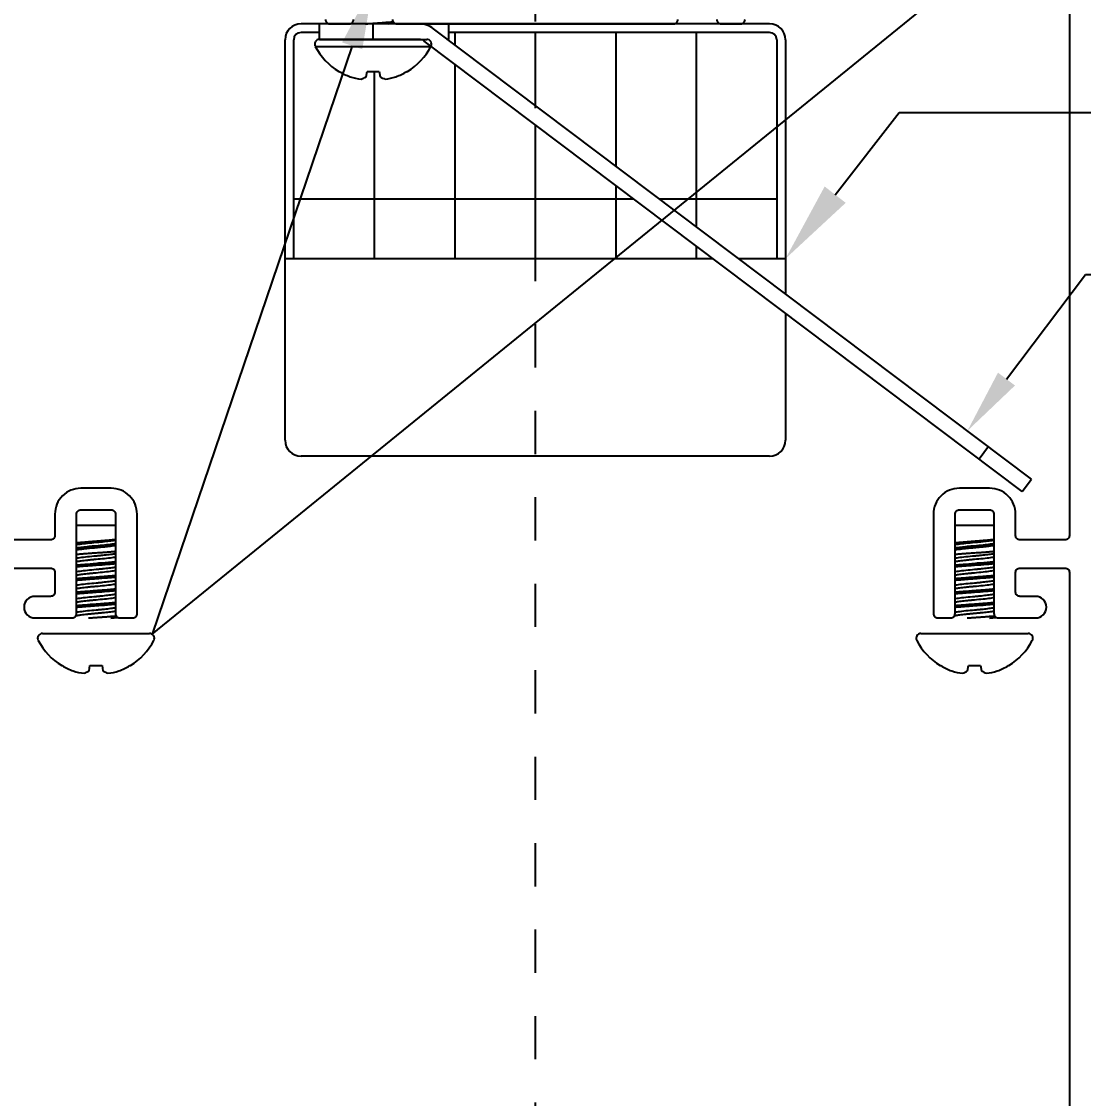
# Model space of a CAD drawing. Extents: x -5.4 to 5.8, y -1.7 to 4.4.
# Drawn here: x -1.188 to 1.268, y 0.639 to 3.129 of the extents above; entities that cross this region are included whole.
import ezdxf
from ezdxf import colors
from ezdxf.entities.mleader import LeaderData, LeaderLine
from ezdxf.math import Vec2, Vec3

# ---------------------------------------------------------------- set-up
doc = ezdxf.new("R2010")
doc.units = 0
doc.header["$LTSCALE"] = 0.5
doc.header["$MEASUREMENT"] = 0
doc.linetypes.add('PHANTOM', pattern=[0.5, 0.25, -0.05, 0.05, -0.05, 0.05, -0.05])
doc.layers.get('Defpoints').update_dxf_attribs({"linetype": 'CONTINUOUS'})
doc.layers.add('Construction', color=60, linetype='PHANTOM', plot=False)
doc.layers.add('CUST DWG', color=60, linetype='CONTINUOUS', lineweight=20)
for name, color, linetype in [('Driver', 210, 'CONTINUOUS'), ('FAB DWG', 221, 'CONTINUOUS'), ('Hardware', 242, 'CONTINUOUS'), ('Housing', 150, 'CONTINUOUS')]:
    doc.layers.add(name, color=color, linetype=linetype)
doc.styles.add('LSAD_Standard', font='arial.ttf')
doc.styles.get("Standard").update_dxf_attribs({"font": 'arial.ttf'})
doc.dimstyles.new('LSAD_CustDims', dxfattribs={"dimtxt": 1, "dimasz": 1, "dimexe": 0.0625, "dimexo": 0.042969, "dimgap": 0.0625, "dimtad": 0, "dimtih": 1, "dimtoh": 1, "dimdec": 3, "dimzin": 0, "dimdsep": 46, "dimlunit": 4, "dimtxsty": 'Standard', "dimcen": 0.125, "dimclrd": 256, "dimclre": 256, "dimclrt": 256, "dimadec": 0, "dimazin": 0, "dimtfac": 1, "dimtdec": 3, "dimtix": 1, "dimtofl": 0, "dimtmove": 0, "dimatfit": 3, "dimfxl": 1, "dimfrac": 2, "dimtolj": 1, "dimtzin": 0, "dimarcsym": 0})

# ---------------------------------------------------------------- blocks, each defined once
blk = doc.blocks.new('*D3')
at = {"layer": 'CUST DWG', "lineweight": -2, "ltscale": 0.5, "transparency": 16777216}
for p, q in [((-1.4735, 1.728), (-1.4735, 4.0928)), ((1.4785, 1.728), (1.4785, 4.0928)), ((-1.4735, 4.0303), (-1.7235, 4.0303)), ((1.2285, 4.0303), (-1.2235, 4.0303))]:
    blk.add_line(p, q, dxfattribs=at)
at = {"layer": 'CUST DWG', "ltscale": 0.5, "transparency": 16777216}
for points in [[(-1.2235, 4.072), (-1.2235, 3.9887), (-1.4735, 4.0303)], [(1.2285, 4.072), (1.2285, 3.9887), (1.4785, 4.0303)]]:
    blk.add_solid(points, dxfattribs=at)
at = {"layer": 'Defpoints', "color": 0, "ltscale": 0.5, "transparency": 16777216}
for p in [(-1.4735, 4.0303), (-1.4735, 1.685), (1.4785, 1.685)]:
    blk.add_point(p, dxfattribs=at)
at = {"layer": 'CUST DWG', "ltscale": 0.5, "transparency": 16777216, "insert": (-2.6741, 4.0303), "char_height": 0.25, "width": 2.189004, "attachment_point": 5}
blk.add_mtext('\\A1;3" CEILING OPENING', dxfattribs=at)

msp = doc.modelspace()

# ---------------------------------------------------------------- linework, layer by layer
at = {"layer": 'Construction', "ltscale": 0.5, "transparency": 16777216}
msp.add_line((0, 3.4292), (0, 0), dxfattribs=at)
at = {"layer": 'Driver', "transparency": 16777216}
for p, q in [((-0.5, 3.1242), (-0.5415, 3.1242)), ((0.5415, 3.1242), (-0.2003, 3.1242)), ((-0.5, 3.1042), (-0.5415, 3.1042)), ((0.5415, 3.1042), (-0.2003, 3.1042)), ((-0.1862, 3.1042), (-0.1862, 3.0761)), ((0, 3.1042), (0, 2.9358)), ((0.1862, 3.1042), (0.1862, 2.7955)), ((0.3724, 3.1042), (0.3724, 2.6552)), ((-0.5785, 2.1612), (-0.5785, 3.0872)), ((-0.5585, 2.5809), (-0.5585, 3.0872)), ((0.5585, 3.0872), (0.5585, 2.5809)), ((0.5785, 3.0872), (0.5785, 2.4999)), ((-0.3724, 3.0139), (-0.3724, 2.5809)), ((-0.1862, 3.0312), (-0.1862, 2.5809)), ((0, 2.8909), (0, 2.5809)), ((0.1862, 2.7505), (0.1862, 2.5809)), ((0.2282, 2.7189), (-0.5585, 2.7189)), ((0.5585, 2.7189), (0.2879, 2.7189)), ((0.3724, 2.6102), (0.3724, 2.5809)), ((0.4113, 2.5809), (-0.5785, 2.5809)), ((0.5785, 2.5809), (0.471, 2.5809)), ((0.5785, 2.4549), (0.5785, 2.1612)), ((0.5415, 2.1242), (-0.5415, 2.1242))]:
    msp.add_line(p, q, dxfattribs=at)
for centre, radius, start, end in [((-0.5415, 3.0872), 0.037, 90, 180), ((0.5415, 3.0872), 0.037, 0, 90), ((-0.5415, 3.0872), 0.017, 90, 180), ((0.5415, 3.0872), 0.017, 0, 90), ((-0.5415, 2.1612), 0.037, 180, 270), ((0.5415, 2.1612), 0.037, 270, 0)]:
    msp.add_arc(centre, radius, start, end, dxfattribs=at)
at = {"layer": 'Hardware', "transparency": 16777216}
for p, q in [((-0.2003, 3.1242), (-0.5, 3.1242)), ((-0.5, 3.1242), (-0.5, 3.0883)), ((-0.375, 3.0883), (-0.375, 3.1242)), ((-0.2003, 3.1242), (-0.2003, 3.0883)), ((1.1476, 2.071), (-0.2351, 3.1129)), ((-0.2687, 3.0883), (-0.5, 3.0883)), ((1.126, 2.0424), (-0.2567, 3.0843)), ((-0.2003, 3.0883), (-0.2024, 3.0883)), ((1.0478, 2.1463), (1.0262, 2.1176)), ((1.126, 2.0424), (1.1476, 2.071))]:
    msp.add_line(p, q, dxfattribs=at)
at = {"layer": 'Hardware', "linetype": 'Continuous', "lineweight": 25, "transparency": 16777216}
for p, q in [((-0.5087, 3.0721), (-0.2413, 3.0721)), ((-0.499, 3.0883), (-0.251, 3.0883)), ((-0.4545, 3.0139), (-0.4532, 3.0139)), ((-0.3912, 3.0017), (-0.389, 3.0139)), ((-0.389, 3.0139), (-0.361, 3.0139)), ((-0.361, 3.0139), (-0.3588, 3.0017)), ((-0.2968, 3.0139), (-0.2955, 3.0139)), ((-0.9706, 1.9641), (-1.0606, 1.9641)), ((1.0606, 1.9641), (0.9706, 1.9641)), ((-0.9706, 1.8766), (-1.0098, 1.8766)), ((1.0606, 1.8766), (1.0215, 1.8766)), ((-1.1396, 1.7141), (-0.8917, 1.7141)), ((0.8917, 1.7141), (1.1396, 1.7141)), ((-1.0951, 1.6397), (-1.0938, 1.6397)), ((-1.0318, 1.6275), (-1.0296, 1.6397)), ((-1.0296, 1.6397), (-1.0016, 1.6397)), ((-1.0016, 1.6397), (-0.9995, 1.6275)), ((-0.9374, 1.6397), (-0.9362, 1.6397)), ((0.9362, 1.6397), (0.9374, 1.6397)), ((0.9995, 1.6275), (1.0016, 1.6397)), ((1.0016, 1.6397), (1.0296, 1.6397)), ((1.0296, 1.6397), (1.0318, 1.6275)), ((1.0938, 1.6397), (1.0951, 1.6397))]:
    msp.add_line(p, q, dxfattribs=at)
at = {"layer": 'Hardware', "linetype": 'Continuous', "lineweight": 25, "transparency": 16777216, "flags": 128}
for points in [[(-0.3405, 3.1241), (-0.3328, 3.1248), (-0.326, 3.1255), (-0.3251, 3.1256)], [(-0.9811, 1.7499), (-0.9735, 1.7506), (-0.9666, 1.7513), (-0.9657, 1.7514)], [(1.0501, 1.7499), (1.0578, 1.7506), (1.0646, 1.7513), (1.0656, 1.7514)]]:
    msp.add_lwpolyline(points, dxfattribs=at)
at = {"layer": 'Hardware', "transparency": 16777216}
for radius in [0.0559, 0.02]:
    msp.add_arc((-0.2687, 3.0683), radius, 53, 90, dxfattribs=at)
at = {"layer": 'Hardware', "linetype": 'Continuous', "lineweight": 25, "transparency": 16777216}
for centre, radius, start, end in [((-0.499, 3.0773), 0.011, 90, 207.7001), ((-0.375, 3.1423), 0.151, 207.7001, 238.2579), ((-0.375, 3.1423), 0.151, 301.7421, 332.2999), ((-0.251, 3.0773), 0.011, 332.2999, 90), ((-0.3754, 3.1442), 0.1518, 239.1506, 249.8273), ((-0.3746, 3.1442), 0.1518, 290.1727, 300.8494), ((-0.3892, 3.1221), 0.1264, 252.2592, 263.9232), ((-0.4118, 3.0313), 0.0361, 284.8463, 304.941), ((-0.3382, 3.0313), 0.0361, 235.059, 255.1537), ((-0.3608, 3.1221), 0.1264, 276.0768, 287.7408), ((-1.1396, 1.7031), 0.011, 90, 207.7001), ((-1.0156, 1.7681), 0.151, 207.7001, 238.2579), ((-1.0156, 1.7681), 0.151, 301.7421, 332.2999), ((-0.8917, 1.7031), 0.011, 332.2999, 90), ((0.8917, 1.7031), 0.011, 90, 207.7001), ((1.0156, 1.7681), 0.151, 207.7001, 238.2579), ((1.0156, 1.7681), 0.151, 301.7421, 332.2999), ((1.1396, 1.7031), 0.011, 332.2999, 90), ((-1.016, 1.77), 0.1518, 239.1506, 249.8273), ((-1.0298, 1.7479), 0.1264, 252.2592, 263.9232), ((-1.0525, 1.6571), 0.0361, 284.8463, 304.941), ((-0.9788, 1.6571), 0.0361, 235.059, 255.1537), ((-1.0014, 1.7479), 0.1264, 276.0768, 287.7408), ((-1.0153, 1.77), 0.1518, 290.1727, 300.8494), ((1.0153, 1.77), 0.1518, 239.1506, 249.8273), ((1.0014, 1.7479), 0.1264, 252.2592, 263.9232), ((0.9788, 1.6571), 0.0361, 284.8463, 304.941), ((1.0525, 1.6571), 0.0361, 235.059, 255.1537), ((1.0298, 1.7479), 0.1264, 276.0768, 287.7408), ((1.016, 1.77), 0.1518, 290.1727, 300.8494)]:
    msp.add_arc(centre, radius, start, end, dxfattribs=at)
for points, knots in [([(-0.3922, 3.1242), (-0.3894, 3.1244), (-0.3837, 3.1248), (-0.375, 3.1254), (-0.3662, 3.126), (-0.3573, 3.1266), (-0.3487, 3.1273), (-0.3404, 3.128), (-0.3337, 3.1286), (-0.33, 3.129), (-0.3286, 3.1291)], [0.4031479, 0.4031479, 0.4031479, 0.4031479, 0.4415354, 0.4803485, 0.5191616, 0.5589984, 0.5995484, 0.6404647, 0.6813811, 0.7058233, 0.7058233, 0.7058233, 0.7058233]), ([(-1.0156, 1.9271), (-1.0172, 1.927), (-1.0203, 1.9268), (-1.025, 1.9264), (-1.0297, 1.9261), (-1.0343, 1.9257), (-1.0388, 1.9253), (-1.043, 1.9249), (-1.0472, 1.9246), (-1.0511, 1.9242), (-1.0547, 1.9238), (-1.0579, 1.9235), (-1.0598, 1.9232), (-1.0606, 1.9231)], [0, 0, 0, 0, 0.0479454, 0.0958908, 0.1452283, 0.1945659, 0.2425294, 0.290493, 0.3398471, 0.3892012, 0.4372115, 0.4852217, 0.5263388, 0.5263388, 0.5263388, 0.5263388]), ([(-1.0606, 1.9198), (-1.0601, 1.9199), (-1.0596, 1.92), (-1.0572, 1.9204), (-1.055, 1.9207), (-1.0478, 1.9217), (-1.0418, 1.9224), (-1.029, 1.9238), (-1.0221, 1.9245), (-1.0156, 1.925)], [0.3361884, 0.3361884, 0.3361884, 0.3361884, 0.375, 0.375, 0.5, 0.5, 0.75, 0.75, 1, 1, 1, 1]), ([(-0.9706, 1.9313), (-0.971, 1.9313), (-0.9722, 1.9311), (-0.9745, 1.9308), (-0.9775, 1.9305), (-0.9809, 1.9301), (-0.9846, 1.9297), (-0.9885, 1.9294), (-0.9926, 1.929), (-0.9968, 1.9286), (-1.0013, 1.9282), (-1.0059, 1.9279), (-1.0107, 1.9275), (-1.014, 1.9273), (-1.0156, 1.9271)], [0.3796503, 0.3796503, 0.3796503, 0.3796503, 0.401502, 0.4551934, 0.508033, 0.5608727, 0.615216, 0.6695593, 0.7229229, 0.7762865, 0.8312008, 0.886115, 0.9428325, 1, 1, 1, 1]), ([(-1.0156, 1.925), (-1.013, 1.9253), (-1.0076, 1.9258), (-0.9996, 1.9265), (-0.9919, 1.9274), (-0.9848, 1.9282), (-0.9785, 1.929), (-0.9739, 1.9297), (-0.9715, 1.9301), (-0.9706, 1.9302)], [0, 0, 0, 0, 0.1088973, 0.2210519, 0.3351581, 0.4497631, 0.563375, 0.6745789, 0.7439614, 0.7439614, 0.7439614, 0.7439614]), ([(-1.0156, 1.9172), (-1.0091, 1.9178), (-1.0023, 1.9184), (-0.9894, 1.9198), (-0.9835, 1.9205), (-0.9762, 1.9215), (-0.9741, 1.9218), (-0.9717, 1.9222), (-0.9711, 1.9223), (-0.9706, 1.9224)], [0, 0, 0, 0, 0.25, 0.25, 0.5, 0.5, 0.625, 0.625, 0.6638116, 0.6638116, 0.6638116, 0.6638116]), ([(-1.0156, 1.913), (-1.014, 1.9131), (-1.0107, 1.9134), (-1.0059, 1.9139), (-1.001, 1.9144), (-0.9963, 1.9149), (-0.9917, 1.9154), (-0.9874, 1.9159), (-0.9832, 1.9164), (-0.9792, 1.917), (-0.9756, 1.9175), (-0.9728, 1.9179), (-0.9712, 1.9181), (-0.9706, 1.9182)], [0, 0, 0, 0, 0.0486822, 0.0973645, 0.1474594, 0.1975544, 0.2462716, 0.2949888, 0.3451153, 0.3952417, 0.4440578, 0.4928739, 0.5193115, 0.5193115, 0.5193115, 0.5193115]), ([(1.0156, 1.9271), (1.0141, 1.927), (1.0109, 1.9268), (1.0062, 1.9264), (1.0015, 1.9261), (0.9969, 1.9257), (0.9925, 1.9253), (0.9882, 1.9249), (0.9841, 1.9246), (0.9802, 1.9242), (0.9765, 1.9238), (0.9734, 1.9235), (0.9715, 1.9232), (0.9706, 1.9231)], [0, 0, 0, 0, 0.0479454, 0.0958908, 0.1452283, 0.1945659, 0.2425294, 0.290493, 0.3398471, 0.3892012, 0.4372115, 0.4852217, 0.5263388, 0.5263388, 0.5263388, 0.5263388]), ([(0.9706, 1.9198), (0.9711, 1.9199), (0.9717, 1.92), (0.9741, 1.9204), (0.9762, 1.9207), (0.9835, 1.9217), (0.9894, 1.9224), (1.0023, 1.9238), (1.0091, 1.9245), (1.0156, 1.925)], [0.3361884, 0.3361884, 0.3361884, 0.3361884, 0.375, 0.375, 0.5, 0.5, 0.75, 0.75, 1, 1, 1, 1]), ([(1.0606, 1.9313), (1.0603, 1.9313), (1.0591, 1.9311), (1.0568, 1.9308), (1.0537, 1.9305), (1.0503, 1.9301), (1.0467, 1.9297), (1.0428, 1.9294), (1.0387, 1.929), (1.0344, 1.9286), (1.03, 1.9282), (1.0253, 1.9279), (1.0205, 1.9275), (1.0173, 1.9273), (1.0156, 1.9271)], [0.3796503, 0.3796503, 0.3796503, 0.3796503, 0.401502, 0.4551934, 0.508033, 0.5608727, 0.615216, 0.6695593, 0.7229229, 0.7762865, 0.8312008, 0.886115, 0.9428325, 1, 1, 1, 1]), ([(1.0156, 1.925), (1.0183, 1.9253), (1.0237, 1.9258), (1.0316, 1.9265), (1.0393, 1.9274), (1.0465, 1.9282), (1.0527, 1.929), (1.0574, 1.9297), (1.0598, 1.9301), (1.0606, 1.9302)], [0, 0, 0, 0, 0.1088973, 0.2210519, 0.3351581, 0.4497631, 0.563375, 0.6745789, 0.7439614, 0.7439614, 0.7439614, 0.7439614]), ([(1.0156, 1.9172), (1.0221, 1.9178), (1.029, 1.9184), (1.0418, 1.9198), (1.0478, 1.9205), (1.055, 1.9215), (1.0572, 1.9218), (1.0596, 1.9222), (1.0601, 1.9223), (1.0606, 1.9224)], [0, 0, 0, 0, 0.25, 0.25, 0.5, 0.5, 0.625, 0.625, 0.6638116, 0.6638116, 0.6638116, 0.6638116]), ([(1.0156, 1.913), (1.0173, 1.9131), (1.0205, 1.9134), (1.0254, 1.9139), (1.0302, 1.9144), (1.035, 1.9149), (1.0395, 1.9154), (1.0439, 1.9159), (1.0481, 1.9164), (1.052, 1.917), (1.0557, 1.9175), (1.0585, 1.9179), (1.0601, 1.9181), (1.0606, 1.9182)], [0, 0, 0, 0, 0.0486822, 0.0973645, 0.1474594, 0.1975544, 0.2462716, 0.2949888, 0.3451153, 0.3952417, 0.4440578, 0.4928739, 0.5193115, 0.5193115, 0.5193115, 0.5193115]), ([(-1.0606, 1.912), (-1.0596, 1.9122), (-1.0571, 1.9126), (-1.0524, 1.9133), (-1.0465, 1.9141), (-1.0393, 1.9149), (-1.0316, 1.9157), (-1.0237, 1.9165), (-1.0183, 1.917), (-1.0156, 1.9172)], [0.2562161, 0.2562161, 0.2562161, 0.2562161, 0.3437868, 0.4366961, 0.5502937, 0.6648842, 0.7789761, 0.8911165, 1, 1, 1, 1]), ([(-1.0606, 1.908), (-1.0595, 1.9082), (-1.0572, 1.9085), (-1.0534, 1.909), (-1.0492, 1.9095), (-1.0447, 1.91), (-1.04, 1.9106), (-1.0353, 1.9111), (-1.0304, 1.9116), (-1.0253, 1.9121), (-1.0204, 1.9126), (-1.0171, 1.9128), (-1.0156, 1.913)], [0.4736479, 0.4736479, 0.4736479, 0.4736479, 0.5233817, 0.5763447, 0.6293078, 0.683818, 0.7383282, 0.791155, 0.8439816, 0.898345, 0.9527082, 1, 1, 1, 1]), ([(-1.0156, 1.9), (-1.0174, 1.8999), (-1.0209, 1.8997), (-1.0262, 1.8993), (-1.0315, 1.8989), (-1.0367, 1.8986), (-1.0417, 1.8982), (-1.0465, 1.8978), (-1.0511, 1.8974), (-1.0555, 1.897), (-1.0586, 1.8968), (-1.0603, 1.8966), (-1.0606, 1.8966)], [0, 0, 0, 0, 0.0484279, 0.0968558, 0.1466899, 0.1965239, 0.244969, 0.293414, 0.3432642, 0.3931144, 0.4415971, 0.4549008, 0.4549008, 0.4549008, 0.4549008]), ([(-1.0606, 1.8886), (-1.0601, 1.8887), (-1.0596, 1.8888), (-1.0572, 1.8892), (-1.055, 1.8895), (-1.0478, 1.8905), (-1.0418, 1.8912), (-1.029, 1.8926), (-1.0221, 1.8932), (-1.0156, 1.8938)], [0.3361884, 0.3361884, 0.3361884, 0.3361884, 0.375, 0.375, 0.5, 0.5, 0.75, 0.75, 1, 1, 1, 1]), ([(-0.9706, 1.9036), (-0.9717, 1.9034), (-0.974, 1.9032), (-0.9779, 1.9028), (-0.9821, 1.9025), (-0.9866, 1.9021), (-0.9913, 1.9017), (-0.9962, 1.9013), (-1.0019, 1.9009), (-1.0084, 1.9005), (-1.0132, 1.9002), (-1.0156, 1.9)], [0.4784181, 0.4784181, 0.4784181, 0.4784181, 0.5269917, 0.5811593, 0.6353269, 0.6886198, 0.7419126, 0.7967531, 0.8515935, 0.9252975, 1, 1, 1, 1]), ([(-1.0156, 1.8938), (-1.013, 1.894), (-1.0076, 1.8945), (-0.9996, 1.8953), (-0.9919, 1.8961), (-0.9848, 1.8969), (-0.9785, 1.8978), (-0.9739, 1.8984), (-0.9715, 1.8988), (-0.9706, 1.899)], [0, 0, 0, 0, 0.108892, 0.2210411, 0.3351418, 0.4497413, 0.5633477, 0.6745462, 0.7439252, 0.7439252, 0.7439252, 0.7439252]), ([(0.9706, 1.912), (0.9717, 1.9122), (0.9741, 1.9126), (0.9789, 1.9133), (0.9848, 1.9141), (0.9919, 1.9149), (0.9996, 1.9157), (1.0076, 1.9165), (1.013, 1.917), (1.0156, 1.9172)], [0.2562161, 0.2562161, 0.2562161, 0.2562161, 0.3437868, 0.4366961, 0.5502937, 0.6648842, 0.7789761, 0.8911165, 1, 1, 1, 1]), ([(0.9706, 1.908), (0.9717, 1.9082), (0.9741, 1.9085), (0.9779, 1.909), (0.9821, 1.9095), (0.9865, 1.91), (0.9912, 1.9106), (0.996, 1.9111), (1.0009, 1.9116), (1.006, 1.9121), (1.0109, 1.9126), (1.0141, 1.9128), (1.0156, 1.913)], [0.4736479, 0.4736479, 0.4736479, 0.4736479, 0.5233817, 0.5763447, 0.6293078, 0.683818, 0.7383282, 0.791155, 0.8439816, 0.898345, 0.9527082, 1, 1, 1, 1]), ([(1.0156, 1.9), (1.0139, 1.8999), (1.0103, 1.8997), (1.005, 1.8993), (0.9997, 1.8989), (0.9946, 1.8986), (0.9896, 1.8982), (0.9848, 1.8978), (0.9801, 1.8974), (0.9757, 1.897), (0.9726, 1.8968), (0.971, 1.8966), (0.9706, 1.8966)], [0, 0, 0, 0, 0.0484279, 0.0968558, 0.1466899, 0.1965239, 0.244969, 0.293414, 0.3432642, 0.3931144, 0.4415971, 0.4549008, 0.4549008, 0.4549008, 0.4549008]), ([(0.9706, 1.8886), (0.9711, 1.8887), (0.9717, 1.8888), (0.9741, 1.8892), (0.9762, 1.8895), (0.9835, 1.8905), (0.9894, 1.8912), (1.0023, 1.8926), (1.0091, 1.8932), (1.0156, 1.8938)], [0.3361884, 0.3361884, 0.3361884, 0.3361884, 0.375, 0.375, 0.5, 0.5, 0.75, 0.75, 1, 1, 1, 1]), ([(1.0606, 1.9036), (1.0596, 1.9034), (1.0572, 1.9032), (1.0534, 1.9028), (1.0491, 1.9025), (1.0447, 1.9021), (1.04, 1.9017), (1.0351, 1.9013), (1.0294, 1.9009), (1.0229, 1.9005), (1.018, 1.9002), (1.0156, 1.9)], [0.4784181, 0.4784181, 0.4784181, 0.4784181, 0.5269917, 0.5811593, 0.6353269, 0.6886198, 0.7419126, 0.7967531, 0.8515935, 0.9252975, 1, 1, 1, 1]), ([(1.0156, 1.8938), (1.0183, 1.894), (1.0237, 1.8945), (1.0316, 1.8953), (1.0393, 1.8961), (1.0465, 1.8969), (1.0527, 1.8978), (1.0574, 1.8984), (1.0598, 1.8988), (1.0606, 1.899)], [0, 0, 0, 0, 0.108892, 0.2210411, 0.3351418, 0.4497413, 0.5633477, 0.6745462, 0.7439252, 0.7439252, 0.7439252, 0.7439252]), ([(-1.0606, 1.8808), (-1.0596, 1.881), (-1.0571, 1.8814), (-1.0524, 1.882), (-1.0465, 1.8828), (-1.0393, 1.8836), (-1.0316, 1.8845), (-1.0237, 1.8853), (-1.0183, 1.8857), (-1.0156, 1.886)], [0.2562161, 0.2562161, 0.2562161, 0.2562161, 0.3437868, 0.4366961, 0.5502937, 0.6648842, 0.7789761, 0.8911165, 1, 1, 1, 1]), ([(-1.0606, 1.8726), (-1.0551, 1.8732), (-1.0487, 1.8737), (-1.0333, 1.875), (-1.0243, 1.8756), (-1.0156, 1.8762)], [0.5500592, 0.5500592, 0.5500592, 0.5500592, 0.75, 0.75, 1, 1, 1, 1]), ([(-1.0606, 1.8687), (-1.0597, 1.8688), (-1.0564, 1.8691), (-1.0502, 1.8697), (-1.042, 1.8704), (-1.0333, 1.8711), (-1.0245, 1.8717), (-1.0185, 1.8721), (-1.0156, 1.8723)], [0.5819016, 0.5819016, 0.5819016, 0.5819016, 0.6131397, 0.6918777, 0.7706158, 0.8486488, 0.9253094, 1, 1, 1, 1]), ([(-1.0156, 1.886), (-1.0091, 1.8865), (-1.0023, 1.8872), (-0.9894, 1.8886), (-0.9835, 1.8893), (-0.9762, 1.8903), (-0.9741, 1.8906), (-0.9717, 1.891), (-0.9711, 1.8911), (-0.9706, 1.8912)], [0, 0, 0, 0, 0.25, 0.25, 0.5, 0.5, 0.625, 0.625, 0.6638116, 0.6638116, 0.6638116, 0.6638116]), ([(-1.0156, 1.8723), (-1.0063, 1.8729), (-0.9964, 1.8736), (-0.9813, 1.8749), (-0.9756, 1.8754), (-0.9706, 1.8759)], [0, 0, 0, 0, 0.5, 0.5, 0.8316519, 0.8316519, 0.8316519, 0.8316519]), ([(-1.0098, 1.8766), (-1.008, 1.8767), (-1.0044, 1.877), (-0.999, 1.8775), (-0.9937, 1.878), (-0.9885, 1.8785), (-0.9834, 1.879), (-0.9785, 1.8795), (-0.9743, 1.88), (-0.9717, 1.8803), (-0.9706, 1.8804)], [0, 0, 0, 0, 0.0497481, 0.0994963, 0.1505681, 0.20164, 0.2535196, 0.3053993, 0.358783, 0.3985852, 0.3985852, 0.3985852, 0.3985852]), ([(0.9706, 1.8808), (0.9717, 1.881), (0.9741, 1.8814), (0.9789, 1.882), (0.9848, 1.8828), (0.9919, 1.8836), (0.9996, 1.8845), (1.0076, 1.8853), (1.013, 1.8857), (1.0156, 1.886)], [0.2562161, 0.2562161, 0.2562161, 0.2562161, 0.3437868, 0.4366961, 0.5502937, 0.6648842, 0.7789761, 0.8911165, 1, 1, 1, 1]), ([(0.9706, 1.8726), (0.9762, 1.8732), (0.9826, 1.8737), (0.9979, 1.875), (1.007, 1.8756), (1.0156, 1.8762)], [0.5500592, 0.5500592, 0.5500592, 0.5500592, 0.75, 0.75, 1, 1, 1, 1]), ([(0.9706, 1.8687), (0.9716, 1.8688), (0.9749, 1.8691), (0.981, 1.8697), (0.9893, 1.8704), (0.998, 1.8711), (1.0068, 1.8717), (1.0127, 1.8721), (1.0156, 1.8723)], [0.5819016, 0.5819016, 0.5819016, 0.5819016, 0.6131397, 0.6918777, 0.7706158, 0.8486488, 0.9253094, 1, 1, 1, 1]), ([(1.0156, 1.886), (1.0221, 1.8865), (1.029, 1.8872), (1.0418, 1.8886), (1.0478, 1.8893), (1.055, 1.8903), (1.0572, 1.8906), (1.0596, 1.891), (1.0601, 1.8911), (1.0606, 1.8912)], [0, 0, 0, 0, 0.25, 0.25, 0.5, 0.5, 0.625, 0.625, 0.6638116, 0.6638116, 0.6638116, 0.6638116]), ([(1.0156, 1.8723), (1.025, 1.8729), (1.0348, 1.8736), (1.05, 1.8749), (1.0556, 1.8754), (1.0606, 1.8759)], [0, 0, 0, 0, 0.5, 0.5, 0.8316519, 0.8316519, 0.8316519, 0.8316519]), ([(1.0215, 1.8766), (1.0233, 1.8767), (1.0269, 1.877), (1.0323, 1.8775), (1.0376, 1.878), (1.0428, 1.8785), (1.0478, 1.879), (1.0527, 1.8795), (1.057, 1.88), (1.0596, 1.8803), (1.0606, 1.8804)], [0, 0, 0, 0, 0.0497481, 0.0994963, 0.1505681, 0.20164, 0.2535196, 0.3053993, 0.358783, 0.3985852, 0.3985852, 0.3985852, 0.3985852]), ([(-1.0606, 1.8573), (-1.0601, 1.8574), (-1.0596, 1.8575), (-1.0572, 1.8579), (-1.055, 1.8582), (-1.0478, 1.8592), (-1.0418, 1.8599), (-1.029, 1.8613), (-1.0221, 1.862), (-1.0156, 1.8625)], [0.3361884, 0.3361884, 0.3361884, 0.3361884, 0.375, 0.375, 0.5, 0.5, 0.75, 0.75, 1, 1, 1, 1]), ([(-1.0606, 1.8495), (-1.0596, 1.8497), (-1.0571, 1.8501), (-1.0524, 1.8508), (-1.0465, 1.8516), (-1.0393, 1.8524), (-1.0316, 1.8532), (-1.0237, 1.854), (-1.0183, 1.8545), (-1.0156, 1.8547)], [0.2562161, 0.2562161, 0.2562161, 0.2562161, 0.3437868, 0.4366961, 0.5502937, 0.6648842, 0.7789761, 0.8911165, 1, 1, 1, 1]), ([(-1.0606, 1.8414), (-1.0551, 1.8419), (-1.0487, 1.8425), (-1.0333, 1.8437), (-1.0243, 1.8444), (-1.0156, 1.845)], [0.5500592, 0.5500592, 0.5500592, 0.5500592, 0.75, 0.75, 1, 1, 1, 1]), ([(-1.0156, 1.8625), (-1.013, 1.8628), (-1.0076, 1.8633), (-0.9996, 1.864), (-0.9919, 1.8649), (-0.9848, 1.8657), (-0.9785, 1.8665), (-0.9739, 1.8672), (-0.9715, 1.8676), (-0.9706, 1.8677)], [0, 0, 0, 0, 0.1088843, 0.2210255, 0.3351181, 0.4497094, 0.5633078, 0.6744984, 0.7438723, 0.7438723, 0.7438723, 0.7438723]), ([(-1.0156, 1.8547), (-1.0091, 1.8553), (-1.0023, 1.8559), (-0.9894, 1.8573), (-0.9835, 1.858), (-0.9762, 1.859), (-0.9741, 1.8593), (-0.9717, 1.8597), (-0.9711, 1.8598), (-0.9706, 1.8599)], [0, 0, 0, 0, 0.25, 0.25, 0.5, 0.5, 0.625, 0.625, 0.6638116, 0.6638116, 0.6638116, 0.6638116]), ([(-1.0156, 1.845), (-1.0127, 1.8452), (-1.0068, 1.8455), (-0.998, 1.8462), (-0.9893, 1.8469), (-0.981, 1.8476), (-0.9749, 1.8481), (-0.9716, 1.8484), (-0.9706, 1.8485)], [0, 0, 0, 0, 0.0746906, 0.1513512, 0.2293842, 0.3081223, 0.3868603, 0.4180984, 0.4180984, 0.4180984, 0.4180984]), ([(-1.0156, 1.8411), (-1.007, 1.8416), (-0.9979, 1.8423), (-0.9826, 1.8435), (-0.9762, 1.8441), (-0.9706, 1.8446)], [0, 0, 0, 0, 0.25, 0.25, 0.4499408, 0.4499408, 0.4499408, 0.4499408]), ([(0.9706, 1.8573), (0.9711, 1.8574), (0.9717, 1.8575), (0.9741, 1.8579), (0.9762, 1.8582), (0.9835, 1.8592), (0.9894, 1.8599), (1.0023, 1.8613), (1.0091, 1.862), (1.0156, 1.8625)], [0.3361884, 0.3361884, 0.3361884, 0.3361884, 0.375, 0.375, 0.5, 0.5, 0.75, 0.75, 1, 1, 1, 1]), ([(0.9706, 1.8495), (0.9717, 1.8497), (0.9741, 1.8501), (0.9789, 1.8508), (0.9848, 1.8516), (0.9919, 1.8524), (0.9996, 1.8532), (1.0076, 1.854), (1.013, 1.8545), (1.0156, 1.8547)], [0.2562161, 0.2562161, 0.2562161, 0.2562161, 0.3437868, 0.4366961, 0.5502937, 0.6648842, 0.7789761, 0.8911165, 1, 1, 1, 1]), ([(0.9706, 1.8414), (0.9762, 1.8419), (0.9826, 1.8425), (0.9979, 1.8437), (1.007, 1.8444), (1.0156, 1.845)], [0.5500592, 0.5500592, 0.5500592, 0.5500592, 0.75, 0.75, 1, 1, 1, 1]), ([(1.0156, 1.8625), (1.0183, 1.8628), (1.0237, 1.8633), (1.0316, 1.864), (1.0393, 1.8649), (1.0465, 1.8657), (1.0527, 1.8665), (1.0574, 1.8672), (1.0598, 1.8676), (1.0606, 1.8677)], [0, 0, 0, 0, 0.1088843, 0.2210255, 0.3351181, 0.4497094, 0.5633078, 0.6744984, 0.7438723, 0.7438723, 0.7438723, 0.7438723]), ([(1.0156, 1.8547), (1.0221, 1.8553), (1.029, 1.8559), (1.0418, 1.8573), (1.0478, 1.858), (1.055, 1.859), (1.0572, 1.8593), (1.0596, 1.8597), (1.0601, 1.8598), (1.0606, 1.8599)], [0, 0, 0, 0, 0.25, 0.25, 0.5, 0.5, 0.625, 0.625, 0.6638116, 0.6638116, 0.6638116, 0.6638116]), ([(1.0156, 1.845), (1.0185, 1.8452), (1.0245, 1.8455), (1.0333, 1.8462), (1.042, 1.8469), (1.0502, 1.8476), (1.0564, 1.8481), (1.0597, 1.8484), (1.0606, 1.8485)], [0, 0, 0, 0, 0.0746906, 0.1513512, 0.2293842, 0.3081223, 0.3868603, 0.4180984, 0.4180984, 0.4180984, 0.4180984]), ([(1.0156, 1.8411), (1.0242, 1.8416), (1.0333, 1.8423), (1.0487, 1.8435), (1.0551, 1.8441), (1.0606, 1.8446)], [0, 0, 0, 0, 0.25, 0.25, 0.4499408, 0.4499408, 0.4499408, 0.4499408]), ([(-1.0606, 1.8375), (-1.0597, 1.8376), (-1.0564, 1.8379), (-1.0502, 1.8384), (-1.042, 1.8391), (-1.0333, 1.8398), (-1.0245, 1.8405), (-1.0185, 1.8409), (-1.0156, 1.8411)], [0.5819016, 0.5819016, 0.5819016, 0.5819016, 0.6131397, 0.6918777, 0.7706158, 0.8486488, 0.9253094, 1, 1, 1, 1]), ([(-1.0606, 1.8261), (-1.0601, 1.8262), (-1.0596, 1.8263), (-1.0572, 1.8267), (-1.055, 1.827), (-1.0478, 1.828), (-1.0418, 1.8287), (-1.029, 1.8301), (-1.0221, 1.8307), (-1.0156, 1.8313)], [0.3361884, 0.3361884, 0.3361884, 0.3361884, 0.375, 0.375, 0.5, 0.5, 0.75, 0.75, 1, 1, 1, 1]), ([(-1.0606, 1.8183), (-1.0596, 1.8185), (-1.0571, 1.8189), (-1.0524, 1.8195), (-1.0465, 1.8203), (-1.0393, 1.8211), (-1.0316, 1.822), (-1.0237, 1.8228), (-1.0183, 1.8232), (-1.0156, 1.8235)], [0.2562161, 0.2562161, 0.2562161, 0.2562161, 0.3437868, 0.4366961, 0.5502937, 0.6648842, 0.7789761, 0.8911165, 1, 1, 1, 1]), ([(-1.0156, 1.8313), (-1.013, 1.8315), (-1.0076, 1.832), (-0.9996, 1.8328), (-0.9919, 1.8336), (-0.9848, 1.8344), (-0.9785, 1.8353), (-0.9739, 1.8359), (-0.9715, 1.8363), (-0.9706, 1.8365)], [0, 0, 0, 0, 0.1088843, 0.2210255, 0.3351181, 0.4497094, 0.5633078, 0.6744984, 0.7438723, 0.7438723, 0.7438723, 0.7438723]), ([(-1.0156, 1.8235), (-1.0091, 1.824), (-1.0023, 1.8247), (-0.9894, 1.8261), (-0.9835, 1.8268), (-0.9762, 1.8278), (-0.9741, 1.8281), (-0.9717, 1.8285), (-0.9711, 1.8286), (-0.9706, 1.8287)], [0, 0, 0, 0, 0.25, 0.25, 0.5, 0.5, 0.625, 0.625, 0.6638116, 0.6638116, 0.6638116, 0.6638116]), ([(0.9706, 1.8375), (0.9716, 1.8376), (0.9749, 1.8379), (0.981, 1.8384), (0.9893, 1.8391), (0.998, 1.8398), (1.0068, 1.8405), (1.0127, 1.8409), (1.0156, 1.8411)], [0.5819016, 0.5819016, 0.5819016, 0.5819016, 0.6131397, 0.6918777, 0.7706158, 0.8486488, 0.9253094, 1, 1, 1, 1]), ([(0.9706, 1.8261), (0.9711, 1.8262), (0.9717, 1.8263), (0.9741, 1.8267), (0.9762, 1.827), (0.9835, 1.828), (0.9894, 1.8287), (1.0023, 1.8301), (1.0091, 1.8307), (1.0156, 1.8313)], [0.3361884, 0.3361884, 0.3361884, 0.3361884, 0.375, 0.375, 0.5, 0.5, 0.75, 0.75, 1, 1, 1, 1]), ([(0.9706, 1.8183), (0.9717, 1.8185), (0.9741, 1.8189), (0.9789, 1.8195), (0.9848, 1.8203), (0.9919, 1.8211), (0.9996, 1.822), (1.0076, 1.8228), (1.013, 1.8232), (1.0156, 1.8235)], [0.2562161, 0.2562161, 0.2562161, 0.2562161, 0.3437868, 0.4366961, 0.5502937, 0.6648842, 0.7789761, 0.8911165, 1, 1, 1, 1]), ([(1.0156, 1.8313), (1.0183, 1.8315), (1.0237, 1.832), (1.0316, 1.8328), (1.0393, 1.8336), (1.0465, 1.8344), (1.0527, 1.8353), (1.0574, 1.8359), (1.0598, 1.8363), (1.0606, 1.8365)], [0, 0, 0, 0, 0.1088843, 0.2210255, 0.3351181, 0.4497094, 0.5633078, 0.6744984, 0.7438723, 0.7438723, 0.7438723, 0.7438723]), ([(1.0156, 1.8235), (1.0221, 1.824), (1.029, 1.8247), (1.0418, 1.8261), (1.0478, 1.8268), (1.055, 1.8278), (1.0572, 1.8281), (1.0596, 1.8285), (1.0601, 1.8286), (1.0606, 1.8287)], [0, 0, 0, 0, 0.25, 0.25, 0.5, 0.5, 0.625, 0.625, 0.6638116, 0.6638116, 0.6638116, 0.6638116]), ([(-1.0606, 1.8101), (-1.0551, 1.8107), (-1.0487, 1.8112), (-1.0333, 1.8125), (-1.0243, 1.8131), (-1.0156, 1.8137)], [0.5500592, 0.5500592, 0.5500592, 0.5500592, 0.75, 0.75, 1, 1, 1, 1]), ([(-1.0606, 1.8062), (-1.0597, 1.8063), (-1.0564, 1.8066), (-1.0502, 1.8072), (-1.042, 1.8079), (-1.0333, 1.8086), (-1.0245, 1.8092), (-1.0185, 1.8096), (-1.0156, 1.8098)], [0.5819016, 0.5819016, 0.5819016, 0.5819016, 0.6131397, 0.6918777, 0.7706158, 0.8486488, 0.9253094, 1, 1, 1, 1]), ([(-1.0606, 1.7948), (-1.0601, 1.7949), (-1.0596, 1.795), (-1.0572, 1.7954), (-1.055, 1.7957), (-1.0478, 1.7967), (-1.0418, 1.7974), (-1.029, 1.7988), (-1.0221, 1.7995), (-1.0156, 1.8)], [0.3361884, 0.3361884, 0.3361884, 0.3361884, 0.375, 0.375, 0.5, 0.5, 0.75, 0.75, 1, 1, 1, 1]), ([(-1.0156, 1.8137), (-1.0127, 1.8139), (-1.0068, 1.8143), (-0.998, 1.8149), (-0.9893, 1.8156), (-0.981, 1.8163), (-0.9749, 1.8169), (-0.9716, 1.8172), (-0.9706, 1.8173)], [0, 0, 0, 0, 0.0746906, 0.1513512, 0.2293842, 0.3081223, 0.3868603, 0.4180984, 0.4180984, 0.4180984, 0.4180984]), ([(-1.0156, 1.8098), (-1.007, 1.8104), (-0.9979, 1.811), (-0.9826, 1.8123), (-0.9762, 1.8128), (-0.9706, 1.8134)], [0, 0, 0, 0, 0.25, 0.25, 0.4499408, 0.4499408, 0.4499408, 0.4499408]), ([(-1.0156, 1.8), (-1.013, 1.8003), (-1.0076, 1.8008), (-0.9996, 1.8015), (-0.9919, 1.8024), (-0.9848, 1.8032), (-0.9785, 1.804), (-0.9739, 1.8047), (-0.9715, 1.8051), (-0.9706, 1.8052)], [0, 0, 0, 0, 0.1088843, 0.2210255, 0.3351181, 0.4497094, 0.5633078, 0.6744984, 0.7438723, 0.7438723, 0.7438723, 0.7438723]), ([(-1.0156, 1.7922), (-1.0091, 1.7928), (-1.0023, 1.7934), (-0.9894, 1.7948), (-0.9835, 1.7955), (-0.9762, 1.7965), (-0.9741, 1.7968), (-0.9717, 1.7972), (-0.9711, 1.7973), (-0.9706, 1.7974)], [0, 0, 0, 0, 0.25, 0.25, 0.5, 0.5, 0.625, 0.625, 0.6638116, 0.6638116, 0.6638116, 0.6638116]), ([(0.9706, 1.8101), (0.9762, 1.8107), (0.9826, 1.8112), (0.9979, 1.8125), (1.007, 1.8131), (1.0156, 1.8137)], [0.5500592, 0.5500592, 0.5500592, 0.5500592, 0.75, 0.75, 1, 1, 1, 1]), ([(0.9706, 1.8062), (0.9716, 1.8063), (0.9749, 1.8066), (0.981, 1.8072), (0.9893, 1.8079), (0.998, 1.8086), (1.0068, 1.8092), (1.0127, 1.8096), (1.0156, 1.8098)], [0.5819016, 0.5819016, 0.5819016, 0.5819016, 0.6131397, 0.6918777, 0.7706158, 0.8486488, 0.9253094, 1, 1, 1, 1]), ([(0.9706, 1.7948), (0.9711, 1.7949), (0.9717, 1.795), (0.9741, 1.7954), (0.9762, 1.7957), (0.9835, 1.7967), (0.9894, 1.7974), (1.0023, 1.7988), (1.0091, 1.7995), (1.0156, 1.8)], [0.3361884, 0.3361884, 0.3361884, 0.3361884, 0.375, 0.375, 0.5, 0.5, 0.75, 0.75, 1, 1, 1, 1]), ([(1.0156, 1.8137), (1.0185, 1.8139), (1.0245, 1.8143), (1.0333, 1.8149), (1.042, 1.8156), (1.0502, 1.8163), (1.0564, 1.8169), (1.0597, 1.8172), (1.0606, 1.8173)], [0, 0, 0, 0, 0.0746906, 0.1513512, 0.2293842, 0.3081223, 0.3868603, 0.4180984, 0.4180984, 0.4180984, 0.4180984]), ([(1.0156, 1.8098), (1.0242, 1.8104), (1.0333, 1.811), (1.0487, 1.8123), (1.0551, 1.8128), (1.0606, 1.8134)], [0, 0, 0, 0, 0.25, 0.25, 0.4499408, 0.4499408, 0.4499408, 0.4499408]), ([(1.0156, 1.8), (1.0183, 1.8003), (1.0237, 1.8008), (1.0316, 1.8015), (1.0393, 1.8024), (1.0465, 1.8032), (1.0527, 1.804), (1.0574, 1.8047), (1.0598, 1.8051), (1.0606, 1.8052)], [0, 0, 0, 0, 0.1088843, 0.2210255, 0.3351181, 0.4497094, 0.5633078, 0.6744984, 0.7438723, 0.7438723, 0.7438723, 0.7438723]), ([(1.0156, 1.7922), (1.0221, 1.7928), (1.029, 1.7934), (1.0418, 1.7948), (1.0478, 1.7955), (1.055, 1.7965), (1.0572, 1.7968), (1.0596, 1.7972), (1.0601, 1.7973), (1.0606, 1.7974)], [0, 0, 0, 0, 0.25, 0.25, 0.5, 0.5, 0.625, 0.625, 0.6638116, 0.6638116, 0.6638116, 0.6638116]), ([(-1.0606, 1.787), (-1.0596, 1.7872), (-1.0571, 1.7876), (-1.0524, 1.7883), (-1.0465, 1.7891), (-1.0393, 1.7899), (-1.0316, 1.7907), (-1.0237, 1.7915), (-1.0183, 1.792), (-1.0156, 1.7922)], [0.2562161, 0.2562161, 0.2562161, 0.2562161, 0.3437868, 0.4366961, 0.5502937, 0.6648842, 0.7789761, 0.8911165, 1, 1, 1, 1]), ([(-1.0606, 1.7789), (-1.0551, 1.7794), (-1.0487, 1.78), (-1.0333, 1.7812), (-1.0243, 1.7819), (-1.0156, 1.7825)], [0.5500592, 0.5500592, 0.5500592, 0.5500592, 0.75, 0.75, 1, 1, 1, 1]), ([(-1.0606, 1.775), (-1.0597, 1.7751), (-1.0564, 1.7754), (-1.0502, 1.7759), (-1.042, 1.7766), (-1.0333, 1.7773), (-1.0245, 1.778), (-1.0185, 1.7784), (-1.0156, 1.7786)], [0.5819016, 0.5819016, 0.5819016, 0.5819016, 0.6131397, 0.6918777, 0.7706158, 0.8486488, 0.9253094, 1, 1, 1, 1]), ([(-1.0606, 1.7636), (-1.0601, 1.7637), (-1.0596, 1.7638), (-1.0572, 1.7642), (-1.055, 1.7645), (-1.0478, 1.7655), (-1.0418, 1.7662), (-1.029, 1.7676), (-1.0221, 1.7682), (-1.0156, 1.7688)], [0.3361884, 0.3361884, 0.3361884, 0.3361884, 0.375, 0.375, 0.5, 0.5, 0.75, 0.75, 1, 1, 1, 1]), ([(-1.0156, 1.7825), (-1.0127, 1.7827), (-1.0068, 1.783), (-0.998, 1.7837), (-0.9893, 1.7844), (-0.981, 1.7851), (-0.9749, 1.7856), (-0.9716, 1.7859), (-0.9706, 1.786)], [0, 0, 0, 0, 0.0746906, 0.1513512, 0.2293842, 0.3081223, 0.3868603, 0.4180984, 0.4180984, 0.4180984, 0.4180984]), ([(-1.0156, 1.7786), (-1.007, 1.7791), (-0.9979, 1.7798), (-0.9826, 1.781), (-0.9762, 1.7816), (-0.9706, 1.7821)], [0, 0, 0, 0, 0.25, 0.25, 0.4499408, 0.4499408, 0.4499408, 0.4499408]), ([(-1.0156, 1.7688), (-1.013, 1.769), (-1.0076, 1.7695), (-0.9996, 1.7703), (-0.9919, 1.7711), (-0.9848, 1.7719), (-0.9785, 1.7728), (-0.9739, 1.7734), (-0.9715, 1.7738), (-0.9706, 1.774)], [0, 0, 0, 0, 0.1088843, 0.2210255, 0.3351181, 0.4497094, 0.5633078, 0.6744984, 0.7438723, 0.7438723, 0.7438723, 0.7438723]), ([(0.9706, 1.787), (0.9717, 1.7872), (0.9741, 1.7876), (0.9789, 1.7883), (0.9848, 1.7891), (0.9919, 1.7899), (0.9996, 1.7907), (1.0076, 1.7915), (1.013, 1.792), (1.0156, 1.7922)], [0.2562161, 0.2562161, 0.2562161, 0.2562161, 0.3437868, 0.4366961, 0.5502937, 0.6648842, 0.7789761, 0.8911165, 1, 1, 1, 1]), ([(0.9706, 1.7789), (0.9762, 1.7794), (0.9826, 1.78), (0.9979, 1.7812), (1.007, 1.7819), (1.0156, 1.7825)], [0.5500592, 0.5500592, 0.5500592, 0.5500592, 0.75, 0.75, 1, 1, 1, 1]), ([(0.9706, 1.775), (0.9716, 1.7751), (0.9749, 1.7754), (0.981, 1.7759), (0.9893, 1.7766), (0.998, 1.7773), (1.0068, 1.778), (1.0127, 1.7784), (1.0156, 1.7786)], [0.5819016, 0.5819016, 0.5819016, 0.5819016, 0.6131397, 0.6918777, 0.7706158, 0.8486488, 0.9253094, 1, 1, 1, 1]), ([(0.9706, 1.7636), (0.9711, 1.7637), (0.9717, 1.7638), (0.9741, 1.7642), (0.9762, 1.7645), (0.9835, 1.7655), (0.9894, 1.7662), (1.0023, 1.7676), (1.0091, 1.7682), (1.0156, 1.7688)], [0.3361884, 0.3361884, 0.3361884, 0.3361884, 0.375, 0.375, 0.5, 0.5, 0.75, 0.75, 1, 1, 1, 1]), ([(1.0156, 1.7825), (1.0185, 1.7827), (1.0245, 1.783), (1.0333, 1.7837), (1.042, 1.7844), (1.0502, 1.7851), (1.0564, 1.7856), (1.0597, 1.7859), (1.0606, 1.786)], [0, 0, 0, 0, 0.0746906, 0.1513512, 0.2293842, 0.3081223, 0.3868603, 0.4180984, 0.4180984, 0.4180984, 0.4180984]), ([(1.0156, 1.7786), (1.0242, 1.7791), (1.0333, 1.7798), (1.0487, 1.781), (1.0551, 1.7816), (1.0606, 1.7821)], [0, 0, 0, 0, 0.25, 0.25, 0.4499408, 0.4499408, 0.4499408, 0.4499408]), ([(1.0156, 1.7688), (1.0183, 1.769), (1.0237, 1.7695), (1.0316, 1.7703), (1.0393, 1.7711), (1.0465, 1.7719), (1.0527, 1.7728), (1.0574, 1.7734), (1.0598, 1.7738), (1.0606, 1.774)], [0, 0, 0, 0, 0.1088843, 0.2210255, 0.3351181, 0.4497094, 0.5633078, 0.6744984, 0.7438723, 0.7438723, 0.7438723, 0.7438723]), ([(-1.0616, 1.7556), (-1.0614, 1.7557), (-1.06, 1.7559), (-1.0571, 1.7564), (-1.0524, 1.757), (-1.0465, 1.7578), (-1.0393, 1.7586), (-1.0316, 1.7595), (-1.0237, 1.7603), (-1.0156, 1.761), (-1.0076, 1.7617), (-0.9996, 1.7625), (-0.9919, 1.7633), (-0.9848, 1.7641), (-0.9785, 1.7649), (-0.9739, 1.7656), (-0.9715, 1.766), (-0.9706, 1.7662)], [0.1072574, 0.1072574, 0.1072574, 0.1072574, 0.1194732, 0.162164, 0.2059894, 0.2595733, 0.3136256, 0.3674426, 0.4203392, 0.4716995, 0.5230598, 0.5759564, 0.6297735, 0.6838258, 0.7374097, 0.7898579, 0.822505, 0.822505, 0.822505, 0.822505]), ([(-1.0329, 1.75), (-1.0301, 1.7502), (-1.0244, 1.7506), (-1.0156, 1.7512), (-1.0068, 1.7518), (-0.998, 1.7524), (-0.9893, 1.7531), (-0.981, 1.7538), (-0.9744, 1.7544), (-0.9706, 1.7548), (-0.9692, 1.7549)], [0.4031479, 0.4031479, 0.4031479, 0.4031479, 0.4415354, 0.4803485, 0.5191616, 0.5589984, 0.5995484, 0.6404647, 0.6813811, 0.7058233, 0.7058233, 0.7058233, 0.7058233]), ([(0.9696, 1.7556), (0.9699, 1.7557), (0.9713, 1.7559), (0.9741, 1.7564), (0.9789, 1.757), (0.9848, 1.7578), (0.9919, 1.7586), (0.9996, 1.7595), (1.0076, 1.7603), (1.0156, 1.761), (1.0237, 1.7617), (1.0316, 1.7625), (1.0393, 1.7633), (1.0465, 1.7641), (1.0527, 1.7649), (1.0574, 1.7656), (1.0598, 1.766), (1.0606, 1.7662)], [0.1072574, 0.1072574, 0.1072574, 0.1072574, 0.1194732, 0.162164, 0.2059894, 0.2595733, 0.3136256, 0.3674426, 0.4203392, 0.4716995, 0.5230598, 0.5759564, 0.6297735, 0.6838258, 0.7374097, 0.7898579, 0.822505, 0.822505, 0.822505, 0.822505]), ([(0.9984, 1.75), (1.0012, 1.7502), (1.0069, 1.7506), (1.0156, 1.7512), (1.0245, 1.7518), (1.0333, 1.7524), (1.042, 1.7531), (1.0502, 1.7538), (1.0569, 1.7544), (1.0607, 1.7548), (1.062, 1.7549)], [0.4031479, 0.4031479, 0.4031479, 0.4031479, 0.4415354, 0.4803485, 0.5191616, 0.5589984, 0.5995484, 0.6404647, 0.6813811, 0.7058233, 0.7058233, 0.7058233, 0.7058233])]:
    msp.add_open_spline(points, degree=3, knots=knots, dxfattribs=at)
for points in [[(-1.0156, 1.8762), (-1.0137, 1.8763), (-1.0118, 1.8765), (-1.0098, 1.8766)], [(1.0156, 1.8762), (1.0176, 1.8763), (1.0195, 1.8765), (1.0215, 1.8766)]]:
    msp.add_open_spline(points, degree=3, dxfattribs=at)
at = {"layer": 'Housing', "lineweight": 25, "transparency": 16777216}
for points in [[(1.235, 3.3542), (1.235, 1.9405, -0.414214), (1.225, 1.9305), (1.1206, 1.9305, -0.414214), (1.1106, 1.9405), (1.1106, 1.99, 0.414214), (1.0506, 2.05), (0.9806, 2.05, 0.414214), (0.9206, 1.99), (0.9206, 1.76, 0.414214), (0.9306, 1.75), (0.9606, 1.75, 0.414214), (0.9706, 1.76), (0.9706, 1.99, -0.414214), (0.9806, 2), (1.0506, 2, -0.414214), (1.0606, 1.99), (1.0606, 1.76, 0.414214), (1.0706, 1.75), (1.1569, 1.75, 1), (1.1569, 1.8), (1.1206, 1.8, -0.414214), (1.1106, 1.81), (1.1106, 1.8555, -0.414214), (1.1206, 1.8655), (1.225, 1.8655, -0.414214), (1.235, 1.8555), (1.235, 0.4939, -1)], [(-0.485, 3.1342, 0.414214), (-0.475, 3.1242), (-0.43, 3.1242, 0.414214), (-0.42, 3.1342)], [(-0.33, 3.1342, 0.414214), (-0.32, 3.1242), (0.32, 3.1242, 0.414214), (0.33, 3.1342)], [(0.42, 3.1342, 0.414214), (0.43, 3.1242), (0.475, 3.1242, 0.414214), (0.485, 3.1342)], [(-1.225, 1.8655), (-1.1206, 1.8655, -0.414214), (-1.1106, 1.8555), (-1.1106, 1.81, -0.414214), (-1.1206, 1.8), (-1.1569, 1.8, 1), (-1.1569, 1.75), (-1.0706, 1.75, 0.414214), (-1.0606, 1.76), (-1.0606, 1.99, -0.414214), (-1.0506, 2), (-0.9806, 2, -0.414214), (-0.9706, 1.99), (-0.9706, 1.76, 0.414214), (-0.9606, 1.75), (-0.9306, 1.75, 0.414214), (-0.9206, 1.76), (-0.9206, 1.99, 0.414214), (-0.9806, 2.05), (-1.0506, 2.05, 0.414214), (-1.1106, 1.99), (-1.1106, 1.9405, -0.414214), (-1.1206, 1.9305), (-1.225, 1.9305, -0.414214)]]:
    msp.add_lwpolyline(points, format="xyb", dxfattribs=at)

# ---------------------------------------------------------------- dimensions: what is measured, and where the dimension line sits
at = {"layer": 'CUST DWG', "ltscale": 0.5, "transparency": 16777216}
dim = msp.add_linear_dim(base=(-1.4735, 4.0303), p1=(1.4785, 1.685), p2=(-1.4735, 1.685), angle=180, text='<> CEILING OPENING', dimstyle='LSAD_CustDims', override={"dimtxt": 0.25, "dimasz": 0.25}, dxfattribs=at)
dim.commit()
dim.dimension.update_dxf_attribs({"geometry": '*D3', "text_midpoint": (-2.6741, 4.0303), "dimtype": 128})

# ---------------------------------------------------------------- leaders
ml = msp.add_multileader_mtext('Standard', dxfattribs=at)
ml.set_content('\\A1;DRIVER', color=256, style='LSAD_Standard')
ml.set_leader_properties()
ml.build(insert=Vec2(0, 0))
ml.multileader.update_dxf_attribs({"text_left_attachment_type": 2, "dogleg_length": 0.36, "arrow_head_size": 0.1875})
ctx = ml.context
ctx.base_point, ctx.char_height, ctx.arrow_head_size, ctx.landing_gap_size, ctx.plane_origin = Vec3(2.514, 2.9193), 0.1875, 0.1875, 0.09, Vec3(1.028, 3.4637)
ctx.left_attachment = 2
notes = []
notes.append((ctx, [(0, (1, 1, 0), (0.8411, 2.9193), (1, 0), 1.6728, [(0, [(0.5785, 2.5809)], 0, [])])]))
ctx.mtext.insert, ctx.mtext.width, ctx.mtext.defined_height, ctx.mtext.flow_direction = Vec3(2.604, 3.013), 3.15153, 0.8541, 5
at = {"layer": 'FAB DWG', "transparency": 16777216}
ml = msp.add_multileader_mtext('Standard', dxfattribs=at)
ml.set_content('\\A1;#6-32 X {\\H0.7x;\\S1/4;}" SCREW HW63214', color=256)
ml.set_leader_properties()
ml.build(insert=Vec2(0, 0))
ml.multileader.update_dxf_attribs({"text_right_attachment_type": 6, "dogleg_length": 1.6812, "arrow_head_size": 0.15})
ctx = ml.context
ctx.base_point, ctx.char_height, ctx.arrow_head_size, ctx.landing_gap_size, ctx.plane_origin = Vec3(2.514, 3.6729), 0.188, 0.15, 0.09, Vec3(1.2379, 1.8875)
ctx.right_attachment = 6
notes.append((ctx, [(0, (1, 1, 0), (1.5283, 3.6729), (1, 0), 0.9857, [(0, [(-0.375, 3.2153), (-0.8857, 1.7123)], 0, [])])]))
ctx.mtext.insert, ctx.mtext.width, ctx.mtext.defined_height, ctx.mtext.flow_direction = Vec3(2.604, 3.7686), 2.307685, 0.426, 5
ml = msp.add_multileader_mtext('Standard', dxfattribs=at)
ml.set_content('WIRE STRAP\\P(BK01178)', color=256)
ml.set_leader_properties()
ml.build(insert=Vec2(0, 0))
ml.multileader.update_dxf_attribs({"text_right_attachment_type": 6, "dogleg_length": 0.36, "arrow_head_size": 0.15})
ctx = ml.context
ctx.base_point, ctx.char_height, ctx.arrow_head_size, ctx.landing_gap_size, ctx.plane_origin = Vec3(2.514, 2.5446), 0.188, 0.15, 0.09, Vec3(0.9816, 2.0224)
ctx.right_attachment = 6
notes.append((ctx, [(0, (1, 1, 0), (1.2721, 2.5446), (1, 0), 1.2419, [(0, [(0.9992, 2.1828)], 0, [])])]))
ctx.mtext.insert, ctx.mtext.width, ctx.mtext.defined_height, ctx.mtext.flow_direction = Vec3(2.604, 2.6662), 2.307685, 0.426, 5
for ctx, leaders in notes:
    for number, flags, end, landing, length, lines in leaders:
        leader = LeaderData()
        leader.index, (leader.has_last_leader_line, leader.has_dogleg_vector, leader.attachment_direction) = number, flags
        leader.last_leader_point, leader.dogleg_vector, leader.dogleg_length = Vec3(end), Vec3(landing), length
        for number, points, colour, breaks in lines:
            line = LeaderLine()
            line.index, line.vertices, line.color, line.breaks = number, Vec3.list(points), colors.encode_raw_color(colour), breaks
            leader.lines.append(line)
        ctx.leaders.append(leader)

doc.saveas('drawing.dxf')
